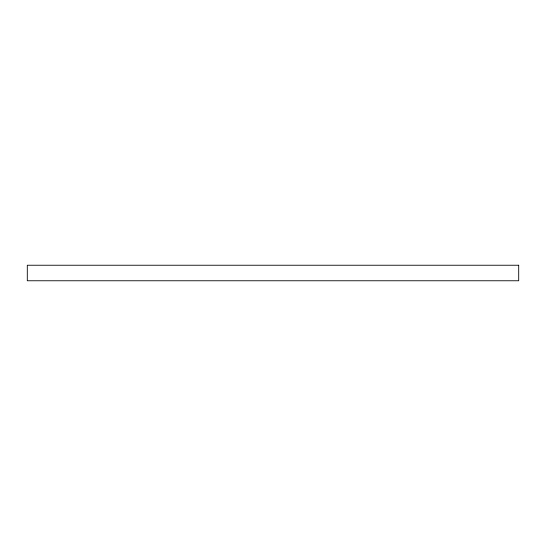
<?xml version="1.0" encoding="UTF-8"?>
<svg xmlns="http://www.w3.org/2000/svg" width="546" height="546" viewBox="0 0 546 546"><rect width="100%" height="100%" fill="white"/><g stroke="black" fill="none" stroke-linecap="round" stroke-linejoin="round"><path stroke-width="0.82" d="M518.7 265.24L27.3 265.24L27.3 280.76L518.7 280.76L518.7 265.24"/></g></svg>
